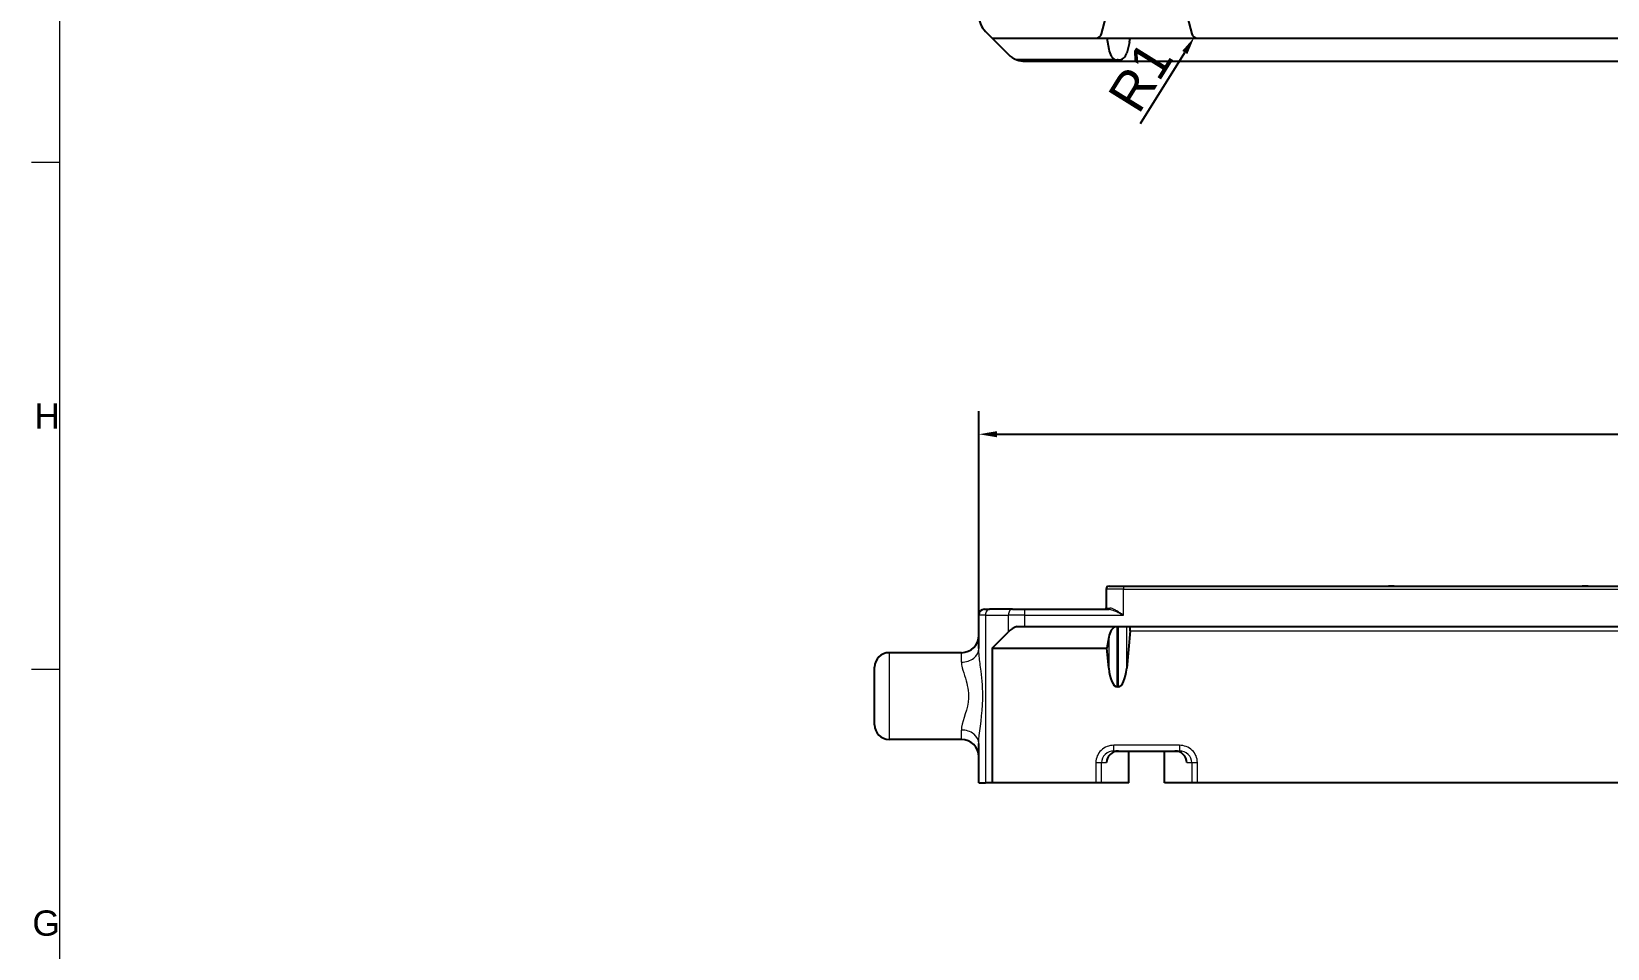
# Model space of a CAD drawing. Header units: millimetres. Extents: x 0 to 1486, y 0 to 1051.
# Drawn here: x 20.1 to 292.3, y 565 to 723.5 of the extents above; entities that cross this region are included whole.
import ezdxf

# ---------------------------------------------------------------- set-up
doc = ezdxf.new("R2010")
doc.units = ezdxf.units.MM
doc.header["$LTSCALE"] = 1.25
for name, color, linetype, lineweight, true_color in [('Bemaßungen(DIN)', 7, 'Continuous', 5, 0x262659), ('Sichtbare Kanten(DIN)', 7, 'Continuous', 25, 0x262659), ('Sichtbare tangentiale Kanten(DIN)', 7, 'Continuous', 15, 0x1a1a3e), ('Skizziergeometrie(DIN)', 7, 'Continuous', 9, 0x262659), ('Symbole(DIN)', 7, 'Continuous', 15, 0x262659)]:
    doc.layers.add(name, color=color, linetype=linetype, lineweight=lineweight, true_color=true_color)
doc.styles.add('Aktuell-DIN', font='arial.ttf')
doc.styles.add('Aktuell-DINGroßer Text', font='arial.ttf')
doc.dimstyles.new('STANDARD-DIN', dxfattribs={"dimscale": 1.25, "dimtxt": 5.25, "dimasz": 2.5, "dimexe": 3.175, "dimexo": 0, "dimgap": 0.8, "dimtad": 1, "dimrnd": 1e-08, "dimtxsty": 'Aktuell-DINGroßer Text', "dimcen": 0.09, "dimdle": 10, "dimclrd": 256, "dimclre": 256, "dimclrt": 256, "dimazin": 2, "dimtfac": 0.666667, "dimtmove": 0, "dimatfit": 3, "dimfxl": 1, "dimtolj": 1, "dimlwd": 25, "dimlwe": 25, "dimarcsym": 0})

# ---------------------------------------------------------------- blocks, each defined once
blk = doc.blocks.new('Ränder Standardrahmen')
at = {"layer": 'Skizziergeometrie(DIN)'}
for p, q in [((20, 560.67), (16.1, 560.67)), ((20, 490.58), (16.1, 490.58))]:
    blk.add_line(p, q, dxfattribs=at)
at = {"layer": 'Skizziergeometrie(DIN)', "flags": 128}
blk.add_lwpolyline([(20, 20), (20, 821), (1169, 821), (1169, 20), (20, 20)], dxfattribs=at)
at = {"layer": 'Symbole(DIN)', "color": 179, "true_color": 0x262659, "char_height": 3.5, "attachment_point": 7, "style": 'Aktuell-DIN'}
for s, insert in [('H', (16.5, 523.88)), ('G', (16.22, 453.73))]:
    blk.add_mtext(s, dxfattribs=dict(at, insert=insert))
blk = doc.blocks.new('*D10')
at = {"layer": 'Bemaßungen(DIN)', "color": 250, "linetype": 'Continuous', "lineweight": 25, "true_color": 0x3f3f3f, "transparency": 16777216}
for p, q in [((183.75, 622.64), (183.75, 657.86)), ((1105.75, 622.64), (1105.75, 657.86)), ((186.87, 653.89), (1102.62, 653.89))]:
    blk.add_line(p, q, dxfattribs=at)
at = {"layer": 'Bemaßungen(DIN)', "color": 250, "linetype": 'Continuous', "true_color": 0x3f3f3f, "transparency": 16777216}
for points in [[(186.87, 654.42), (186.87, 653.37), (183.75, 653.89)], [(1102.62, 654.42), (1102.62, 653.37), (1105.75, 653.89)]]:
    blk.add_solid(points, dxfattribs=at)
at = {"layer": 'Defpoints', "color": 0, "linetype": 'Continuous', "transparency": 16777216}
for p in [(1105.75, 653.89), (183.75, 622.64), (1105.75, 622.64)]:
    blk.add_point(p, dxfattribs=at)
at = {"layer": 'Bemaßungen(DIN)', "color": 179, "linetype": 'Continuous', "lineweight": 25, "true_color": 0x262659, "transparency": 16777216, "insert": (631.49, 662.35), "char_height": 6.5625, "attachment_point": 1, "style": 'Aktuell-DINGroßer Text'}
blk.add_mtext('\\A1;922{\\H4.375;±0,5}', dxfattribs=at)
blk = doc.blocks.new('*D97')
at = {"layer": 'Bemaßungen(DIN)', "color": 250, "linetype": 'Continuous', "lineweight": 25, "true_color": 0x3f3f3f, "transparency": 16777216}
blk.add_line((211.71, 707.6), (219.34, 719.86), dxfattribs=at)
at = {"layer": 'Bemaßungen(DIN)', "color": 250, "linetype": 'Continuous', "true_color": 0x3f3f3f, "transparency": 16777216}
blk.add_solid([(218.89, 720.14), (219.78, 719.59), (220.99, 722.52)], dxfattribs=at)
at = {"layer": 'Defpoints', "color": 0, "linetype": 'Continuous', "transparency": 16777216}
for p in [(220.99, 722.52), (221.52, 723.36)]:
    blk.add_point(p, dxfattribs=at)
at = {"layer": 'Bemaßungen(DIN)', "color": 179, "linetype": 'Continuous', "lineweight": 25, "true_color": 0x262659, "transparency": 16777216, "insert": (205.79, 712.46), "char_height": 6.562, "attachment_point": 1, "rotation": 58.11, "style": 'Aktuell-DINGroßer Text'}
blk.add_mtext('\\A1;R1', dxfattribs=at)

msp = doc.modelspace()

# ---------------------------------------------------------------- linework, layer by layer
at = {"layer": 'Sichtbare Kanten(DIN)'}
for p, q in [((204.9471, 723.1053), (209.6485, 740.6512)), ((215.8485, 740.6512), (220.5499, 723.1053)), ((184.92, 723.4925), (186.0485, 722.3641)), ((186.0485, 722.3641), (203.9811, 722.3641)), ((186.0485, 722.3641), (188.8769, 719.5357)), ((203.9811, 722.3641), (207.087, 722.3641)), ((205.8886, 722.3641), (206.2006, 720.4158)), ((207.087, 722.3641), (218.41, 722.3641)), ((209.7632, 721.6141), (209.2964, 719.7601)), ((218.41, 722.3641), (221.5158, 722.3641)), ((221.5158, 722.3641), (1067.9811, 722.3641)), ((207.3277, 718.6141), (190.3134, 718.6141)), ((191.7053, 718.3641), (1097.7916, 718.3641)), ((207.8475, 718.5769), (207.6494, 718.5769)), ((205.7485, 627.1443), (205.7485, 623.8443)), ((206.2485, 627.6443), (208.7485, 627.6443)), ((208.7485, 627.6443), (1080.7485, 627.6443)), ((255.4985, 627.6543), (254.4985, 627.6543)), ((254.4985, 627.6443), (254.4985, 627.6543)), ((254.8985, 627.6493), (255.0985, 627.6493)), ((254.8985, 627.6443), (254.8985, 627.6493)), ((255.0985, 627.6443), (255.0985, 627.6493)), ((255.4985, 627.6443), (255.4985, 627.6543)), ((264.8253, 627.6493), (264.9119, 627.6493)), ((264.8253, 627.6443), (264.8253, 627.6493)), ((264.9119, 627.6493), (265.0851, 627.6493)), ((264.9119, 627.6443), (264.9119, 627.6493)), ((265.0851, 627.6493), (265.1717, 627.6493)), ((265.0851, 627.6443), (265.0851, 627.6493)), ((265.1717, 627.6443), (265.1717, 627.6493)), ((288.9985, 627.6543), (287.9985, 627.6543)), ((287.9985, 627.6443), (287.9985, 627.6543)), ((288.3985, 627.6493), (288.5985, 627.6493)), ((288.3985, 627.6443), (288.3985, 627.6493)), ((288.5985, 627.6443), (288.5985, 627.6493)), ((288.9985, 627.6443), (288.9985, 627.6543)), ((184.7485, 623.6443), (185.6271, 623.6443)), ((189.584, 623.6443), (185.6271, 623.6443)), ((189.584, 623.6443), (191.7053, 623.6443)), ((191.7053, 623.6443), (206.2505, 623.6443)), ((183.7485, 616.8563), (183.7485, 622.6443)), ((186.0485, 616.8943), (188.8769, 619.7227)), ((190.3134, 620.6443), (191.7053, 620.6443)), ((191.7053, 620.6443), (1097.7916, 620.6443)), ((206.2006, 618.8425), (205.8886, 616.8943)), ((209.8833, 619.8943), (209.2964, 613.4897)), ((180.7485, 616.1443), (168.2485, 616.1443)), ((186.0485, 616.8943), (186.0485, 593.6443)), ((186.0485, 616.8943), (205.8886, 616.8943)), ((206.2006, 613.4897), (205.8886, 616.8943)), ((165.7485, 603.6443), (165.7485, 613.6443)), ((207.8475, 610.2391), (207.6494, 610.2391)), ((180.7485, 601.1443), (168.2485, 601.1443)), ((183.7485, 593.6443), (183.7485, 600.4322)), ((207.087, 599.1443), (218.41, 599.1443)), ((209.6485, 593.6443), (209.6485, 599.1443)), ((215.8485, 593.6443), (215.8485, 599.1443)), ((183.7485, 593.6443), (184.92, 593.6443)), ((186.0485, 593.6443), (184.92, 593.6443)), ((203.9811, 593.6443), (186.0485, 593.6443)), ((204.9471, 593.6443), (203.9811, 593.6443)), ((209.6485, 593.6443), (204.9471, 593.6443)), ((220.5499, 593.6443), (215.8485, 593.6443)), ((221.5158, 593.6443), (220.5499, 593.6443)), ((1067.9811, 593.6443), (221.5158, 593.6443))]:
    msp.add_line(p, q, dxfattribs=at)
for centre, radius, start, end in [((187.7485, 726.321), 4, 180, 225), ((203.9811, 723.3641), 1, 270, 345), ((221.5158, 723.3641), 1, 195, 270), ((191.7053, 722.3641), 4, 225, 249.635865), ((191.7053, 722.3641), 4, 249.635865, 270), ((206.2485, 627.1443), 0.5, 90, 180), ((184.7485, 622.6443), 1, 90, 180), ((205.5485, 623.8443), 0.2, 270, 0), ((180.7485, 619.1443), 3, 270, 0), ((191.7053, 616.8943), 4, 110.364135, 135), ((168.2485, 613.6443), 2.5, 90, 180), ((168.2485, 603.6443), 2.5, 180, 270), ((180.7485, 598.1443), 3, 0, 90)]:
    msp.add_arc(centre, radius, start, end, dxfattribs=at)
for centre, major_axis, ratio, start_param, end_param in [((209.6945, 721.6141), (0.1903, 0.7498), 0.08613948, 4.73424713, 6.30504346), ((207.6494, 721.0654), (0, -2.5097), 0.59767248, 4.97418837, 6.06697702), ((207.8475, 720.1732), (0, -1.5963), 0.93969262, 0, 1.30899694), ((207.6494, 720.1732), (0, -1.5963), 0.93969262, 6.06697702, 6.28318531), ((207.6494, 618.193), (0, 2.5097), 0.59767248, 0.21620829, 1.30899694), ((209.6945, 619.8943), (0.0733, 0.7498), 0.24955345, 4.73678761, 6.30758394), ((207.6494, 614.6248), (0, -4.3857), 0.34202014, 4.97418837, 6.28318531), ((207.8475, 614.6248), (0, -4.3857), 0.34202014, 0, 1.30899694), ((207.8733, 597.1443), (-2.0616, -0.1995), 0.96527014, 4.61249557, 6.18329189), ((217.6237, 597.1443), (2.0616, -0.1995), 0.96527014, 0.09989341, 1.67068974)]:
    msp.add_ellipse(centre, major_axis=major_axis, ratio=ratio, start_param=start_param, end_param=end_param, dxfattribs=at)
at = {"layer": 'Sichtbare tangentiale Kanten(DIN)'}
for p, q in [((208.7485, 627.1443), (205.7485, 627.1443)), ((208.7485, 627.6443), (208.7485, 627.1443)), ((208.7485, 622.6443), (208.7485, 627.1443)), ((208.7485, 627.1443), (1080.7485, 627.1443)), ((191.7053, 622.6443), (191.7053, 623.6443)), ((205.7485, 623.8443), (206.4066, 623.8443)), ((184.92, 622.6443), (183.7485, 622.6443)), ((184.92, 622.6443), (184.92, 593.6443)), ((184.92, 622.6443), (188.8769, 622.6443)), ((188.8769, 619.7227), (188.8769, 622.6443)), ((191.7053, 622.6443), (188.8769, 622.6443)), ((191.7053, 620.6443), (191.7053, 622.6443)), ((191.7053, 622.6443), (208.7485, 622.6443)), ((206.2006, 618.8425), (206.2006, 613.4897)), ((207.6494, 610.2391), (207.6494, 620.6443)), ((207.8475, 620.6443), (207.8475, 610.2391)), ((209.2964, 613.4897), (209.2964, 620.6443)), ((209.8833, 619.8943), (1079.6136, 619.8943)), ((168.2485, 616.1443), (168.2485, 601.1443)), ((180.7485, 614.51), (180.7485, 616.1443)), ((180.7485, 601.1443), (180.7485, 602.7785)), ((218.41, 600.1443), (207.087, 600.1443)), ((207.087, 599.1443), (207.087, 600.1443)), ((218.41, 600.1443), (218.41, 599.1443)), ((203.9811, 597.1443), (203.9811, 593.6443)), ((203.9811, 597.1443), (204.9471, 597.1443)), ((204.9471, 593.6443), (204.9471, 597.1443)), ((204.9471, 597.1443), (205.8027, 597.1443)), ((219.6942, 597.1443), (220.5499, 597.1443)), ((220.5499, 597.1443), (221.5158, 597.1443)), ((220.5499, 597.1443), (220.5499, 593.6443)), ((221.5158, 593.6443), (221.5158, 597.1443))]:
    msp.add_line(p, q, dxfattribs=at)
for centre, major_axis, ratio, start_param, end_param in [((185.6271, 622.6443), (0, 1), 0.70710678, 0, 1.57079633), ((189.584, 622.6443), (0, 1), 0.70710678, 0, 1.57079633), ((206.2505, 623.8443), (0, -0.2), 0.78062475, 0, 1.57079633), ((180.7485, 616.8563), (3, 0), 0.78209698, 4.71238898, 6.28318531), ((180.7485, 600.4322), (3, 0), 0.78209698, 0, 1.57079633), ((207.087, 597.1443), (-3.1058, 0), 0.96592583, 4.71238898, 6.28318531), ((207.087, 597.1443), (-2.1399, 0), 0.93462193, 4.71238898, 6.28318531), ((218.41, 597.1443), (3.1058, 0), 0.96592583, 0, 1.57079633), ((218.41, 597.1443), (2.1399, 0), 0.93462193, 0, 1.57079633)]:
    msp.add_ellipse(centre, major_axis=major_axis, ratio=ratio, start_param=start_param, end_param=end_param, dxfattribs=at)
for points, knots in [([(206.2505, 623.6443), (206.3223, 623.6443), (206.3993, 623.6359), (206.6091, 623.5974), (206.7462, 623.5577), (207.0922, 623.4377), (207.3081, 623.3465), (207.7227, 623.1576), (207.9248, 623.0595), (208.3347, 622.8555), (208.5425, 622.7494), (208.7485, 622.6443)], [0, 0, 0, 0, 0.034473658, 0.034473658, 0.089631511, 0.089631511, 0.168720703, 0.168720703, 0.240428982, 0.240428982, 0.312898369, 0.312898369, 0.312898369, 0.312898369]), ([(208.7485, 622.6443), (208.5553, 622.7704), (208.3605, 622.8977), (207.9763, 623.1426), (207.7868, 623.2603), (207.3981, 623.487), (207.1958, 623.5964), (206.8713, 623.7404), (206.7428, 623.788), (206.5461, 623.8342), (206.4739, 623.8443), (206.4066, 623.8443)], [-0.312898369, -0.312898369, -0.312898369, -0.312898369, -0.240428982, -0.240428982, -0.168720703, -0.168720703, -0.089631511, -0.089631511, -0.034473658, -0.034473658, 0, 0, 0, 0]), ([(183.7485, 600.4322), (183.7485, 600.6485), (183.7575, 600.8788), (183.8947, 602.9605), (184.3923, 605.4698), (184.4759, 609.7792), (184.3292, 611.4454), (184.03, 613.8702), (183.9077, 614.7328), (183.7798, 616.0029), (183.7485, 616.4543), (183.7485, 616.8563)], [-1.89518461, -1.89518461, -1.89518461, -1.89518461, -1.79106717, -1.79106717, -0.99847738, -0.99847738, -0.50310876, -0.50310876, -0.19350337, -0.19350337, 0, 0, 0, 0]), ([(180.7485, 614.51), (180.7485, 614.2229), (180.8032, 613.9004), (181.0271, 612.9932), (181.2412, 612.377), (181.7648, 610.6451), (182.0215, 609.455), (181.8751, 606.3768), (181.0044, 604.5844), (180.7643, 603.0975), (180.7485, 602.933), (180.7485, 602.7785)], [0, 0, 0, 0, 0.19350337, 0.19350337, 0.50310876, 0.50310876, 0.99847738, 0.99847738, 1.79106717, 1.79106717, 1.89518461, 1.89518461, 1.89518461, 1.89518461])]:
    msp.add_open_spline(points, degree=3, knots=knots, dxfattribs=at)

# ---------------------------------------------------------------- block references
at = {"xscale": 1.25, "yscale": 1.25, "zscale": 1.25}
msp.add_blockref('Ränder Standardrahmen', (0, 0), dxfattribs=at)

# ---------------------------------------------------------------- dimensions: what is measured, and where the dimension line sits
at = {"layer": 'Bemaßungen(DIN)', "color": 250, "linetype": 'Continuous', "lineweight": 25, "true_color": 0x3f3f3f}
dim = msp.add_radius_dim(center=(221.5158, 723.3641), mpoint=(220.9875, 722.515), dimstyle='STANDARD-DIN', override={"dimgap": 0.8, "dimdec": 2, "dimlfac": 1, "dimcen": 0, "dimtol": 0, "dimlim": 0, "dimtp": 0, "dimtm": 0, "dimtdec": 2, "dimtofl": 0}, dxfattribs=at)
dim.commit()
dim.dimension.update_dxf_attribs({"geometry": '*D97', "text_midpoint": (211.0503, 714.6734)})
dim = msp.add_linear_dim(base=(1105.7485, 653.8943), p1=(183.7485, 622.6443), p2=(1105.7485, 622.6443), angle=180, dimstyle='STANDARD-DIN', override={"dimgap": 0.8, "dimdec": 2, "dimtol": 1, "dimlim": 0, "dimtp": 0.5, "dimtm": 0.5, "dimtdec": 2, "dimtofl": 0, "dimatfit": 1}, dxfattribs=at)
dim.commit()
dim.dimension.update_dxf_attribs({"geometry": '*D10', "text_midpoint": (644.7485, 653.8943), "dimtype": 160})

doc.saveas('drawing.dxf')
